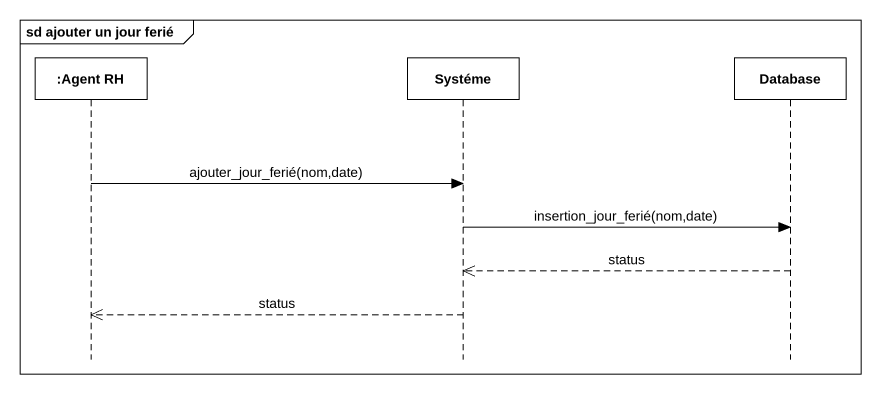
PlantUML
@startuml
mainframe sd ajouter un jour ferié
hide footbox
participant ":Agent RH" as Agent_RH
participant Systéme
participant "Database" as Database_

Agent_RH -> Systéme : ajouter_jour_ferié(nom,date)
Systéme -> Database_ : insertion_jour_ferié(nom,date)
Database_ -->> Systéme : status
Systéme -->> Agent_RH : status
@enduml
